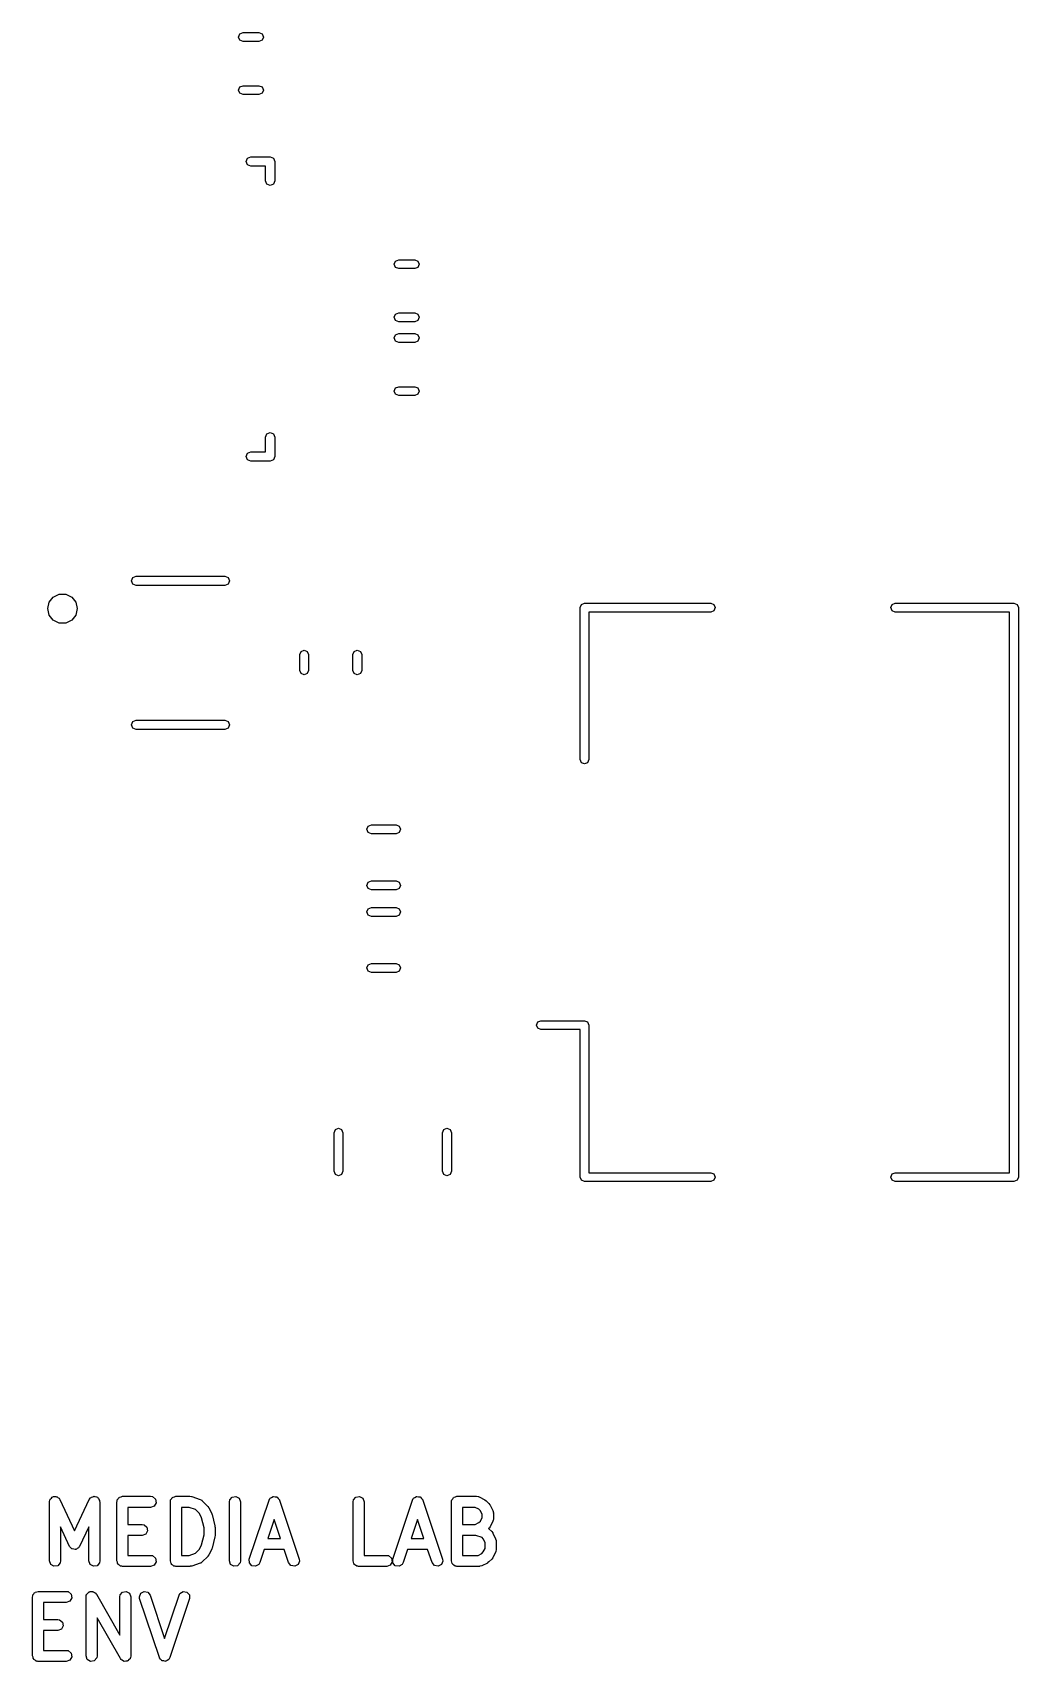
# Model space of a CAD drawing. Extents: x 131.4 to 171.3, y -117.7 to -82.5.
# Drawn here: x 157.96 to 171.32, y -110.53 to -88.45 of the extents above; entities that cross this region are included whole.
import ezdxf

# ---------------------------------------------------------------- set-up
doc = ezdxf.new("R2010")
doc.units = 0
doc.layers.add('BLACK', color=7, linetype='CONTINUOUS')

msp = doc.modelspace()

# ---------------------------------------------------------------- linework, layer by layer
at = {"layer": 'BLACK', "linetype": 'CONTINUOUS'}
for p, q in [((160.752, -88.51), (160.77, -88.4676)), ((160.77, -88.5524), (160.752, -88.51)), ((160.77, -88.4676), (160.812, -88.45)), ((160.812, -88.45), (161.028, -88.45)), ((161.028, -88.45), (161.07, -88.4676)), ((161.07, -88.4676), (161.088, -88.51)), ((161.088, -88.51), (161.07, -88.5524)), ((160.812, -88.57), (160.77, -88.5524)), ((161.028, -88.57), (160.812, -88.57)), ((161.07, -88.5524), (161.028, -88.57)), ((160.752, -89.23), (160.77, -89.1876)), ((160.77, -89.1876), (160.812, -89.17)), ((160.812, -89.17), (161.028, -89.17)), ((161.028, -89.17), (161.07, -89.1876)), ((161.07, -89.1876), (161.088, -89.23)), ((160.77, -89.2724), (160.752, -89.23)), ((160.812, -89.29), (160.77, -89.2724)), ((161.028, -89.29), (160.812, -89.29)), ((161.07, -89.2724), (161.028, -89.29)), ((161.088, -89.23), (161.07, -89.2724)), ((160.855, -90.1975), (160.874, -90.1526)), ((160.874, -90.2424), (160.855, -90.1975)), ((160.874, -90.1526), (160.918, -90.134)), ((160.918, -90.261), (160.874, -90.2424)), ((160.918, -90.134), (161.18, -90.134)), ((161.117, -90.261), (160.918, -90.261)), ((161.117, -90.459), (161.117, -90.261)), ((161.18, -90.134), (161.225, -90.1526)), ((161.225, -90.1526), (161.243, -90.1975)), ((161.243, -90.1975), (161.243, -90.459)), ((161.135, -90.5039), (161.117, -90.459)), ((161.18, -90.5225), (161.135, -90.5039)), ((161.225, -90.5039), (161.18, -90.5225)), ((161.243, -90.459), (161.225, -90.5039)), ((162.862, -91.59), (162.88, -91.5476)), ((162.88, -91.6324), (162.862, -91.59)), ((162.88, -91.5476), (162.922, -91.53)), ((162.922, -91.53), (163.138, -91.53)), ((163.138, -91.53), (163.18, -91.5476)), ((163.18, -91.5476), (163.198, -91.59)), ((163.198, -91.59), (163.18, -91.6324)), ((162.922, -91.65), (162.88, -91.6324)), ((163.138, -91.65), (162.922, -91.65)), ((163.18, -91.6324), (163.138, -91.65)), ((162.862, -92.31), (162.88, -92.2676)), ((162.88, -92.2676), (162.922, -92.25)), ((162.922, -92.25), (163.138, -92.25)), ((163.138, -92.25), (163.18, -92.2676)), ((163.18, -92.2676), (163.198, -92.31)), ((162.88, -92.3524), (162.862, -92.31)), ((162.922, -92.37), (162.88, -92.3524)), ((163.138, -92.37), (162.922, -92.37)), ((163.18, -92.3524), (163.138, -92.37)), ((163.198, -92.31), (163.18, -92.3524)), ((162.862, -92.59), (162.88, -92.5476)), ((162.88, -92.6324), (162.862, -92.59)), ((162.88, -92.5476), (162.922, -92.53)), ((162.922, -92.65), (162.88, -92.6324)), ((162.922, -92.53), (163.138, -92.53)), ((163.138, -92.65), (162.922, -92.65)), ((163.138, -92.53), (163.18, -92.5476)), ((163.18, -92.6324), (163.138, -92.65)), ((163.18, -92.5476), (163.198, -92.59)), ((163.198, -92.59), (163.18, -92.6324)), ((162.862, -93.31), (162.88, -93.2676)), ((162.88, -93.3524), (162.862, -93.31)), ((162.88, -93.2676), (162.922, -93.25)), ((162.922, -93.37), (162.88, -93.3524)), ((162.922, -93.25), (163.138, -93.25)), ((163.138, -93.37), (162.922, -93.37)), ((163.138, -93.25), (163.18, -93.2676)), ((163.18, -93.3524), (163.138, -93.37)), ((163.18, -93.2676), (163.198, -93.31)), ((163.198, -93.31), (163.18, -93.3524)), ((161.117, -93.936), (161.135, -93.8911)), ((161.117, -94.134), (161.117, -93.936)), ((161.135, -93.8911), (161.18, -93.8725)), ((161.18, -93.8725), (161.225, -93.8911)), ((161.225, -93.8911), (161.243, -93.936)), ((161.243, -93.936), (161.243, -94.1975)), ((160.855, -94.1975), (160.874, -94.1526)), ((160.874, -94.2424), (160.855, -94.1975)), ((160.874, -94.1526), (160.918, -94.134)), ((160.918, -94.261), (160.874, -94.2424)), ((160.918, -94.134), (161.117, -94.134)), ((161.18, -94.261), (160.918, -94.261)), ((161.225, -94.2424), (161.18, -94.261)), ((161.243, -94.1975), (161.225, -94.2424)), ((159.32, -95.8387), (159.365, -95.8201)), ((159.365, -95.8201), (160.565, -95.8201)), ((160.565, -95.8201), (160.61, -95.8387)), ((159.302, -95.8836), (159.32, -95.8387)), ((159.32, -95.9285), (159.302, -95.8836)), ((159.365, -95.9471), (159.32, -95.9285)), ((160.565, -95.9471), (159.365, -95.9471)), ((160.61, -95.9285), (160.565, -95.9471)), ((160.61, -95.8387), (160.629, -95.8836)), ((160.629, -95.8836), (160.61, -95.9285)), ((158.165, -96.2586), (158.185, -96.1718)), ((158.185, -96.3454), (158.165, -96.2586)), ((158.185, -96.1718), (158.24, -96.1023)), ((158.24, -96.1023), (158.32, -96.0636)), ((158.32, -96.0636), (158.41, -96.0636)), ((158.41, -96.0636), (158.49, -96.1023)), ((158.49, -96.1023), (158.545, -96.1718)), ((158.545, -96.1718), (158.565, -96.2586)), ((158.565, -96.2586), (158.545, -96.3454)), ((165.38, -96.2446), (165.398, -96.2022)), ((165.38, -98.3046), (165.38, -96.2446)), ((165.398, -96.2022), (165.44, -96.1846)), ((165.44, -96.1846), (167.15, -96.1846)), ((167.15, -96.1846), (167.192, -96.2022)), ((167.192, -96.2022), (167.21, -96.2446)), ((167.21, -96.2446), (167.192, -96.287)), ((169.59, -96.2446), (169.608, -96.2022)), ((169.608, -96.287), (169.59, -96.2446)), ((169.608, -96.2022), (169.65, -96.1846)), ((169.65, -96.1846), (171.26, -96.1846)), ((171.26, -96.1846), (171.302, -96.2022)), ((171.302, -96.2022), (171.32, -96.2446)), ((171.32, -96.2446), (171.32, -103.965)), ((158.24, -96.415), (158.185, -96.3454)), ((158.32, -96.4536), (158.24, -96.415)), ((158.41, -96.4536), (158.32, -96.4536)), ((158.49, -96.415), (158.41, -96.4536)), ((158.545, -96.3454), (158.49, -96.415)), ((167.15, -96.3046), (165.5, -96.3046)), ((165.5, -96.3046), (165.5, -98.3046)), ((167.192, -96.287), (167.15, -96.3046)), ((169.65, -96.3046), (169.608, -96.287)), ((171.2, -96.3046), (169.65, -96.3046)), ((171.2, -103.905), (171.2, -96.3046)), ((161.58, -96.8822), (161.598, -96.8397)), ((161.58, -97.0978), (161.58, -96.8822)), ((161.598, -96.8397), (161.64, -96.8222)), ((161.64, -96.8222), (161.682, -96.8397)), ((161.682, -96.8397), (161.7, -96.8822)), ((161.7, -96.8822), (161.7, -97.0978)), ((162.3, -96.8822), (162.318, -96.8397)), ((162.3, -97.0978), (162.3, -96.8822)), ((162.318, -96.8397), (162.36, -96.8222)), ((162.36, -96.8222), (162.402, -96.8397)), ((162.402, -96.8397), (162.42, -96.8822)), ((162.42, -96.8822), (162.42, -97.0978)), ((161.598, -97.1403), (161.58, -97.0978)), ((161.64, -97.1578), (161.598, -97.1403)), ((161.682, -97.1403), (161.64, -97.1578)), ((161.7, -97.0978), (161.682, -97.1403)), ((162.318, -97.1403), (162.3, -97.0978)), ((162.36, -97.1578), (162.318, -97.1403)), ((162.402, -97.1403), (162.36, -97.1578)), ((162.42, -97.0978), (162.402, -97.1403)), ((159.302, -97.8336), (159.32, -97.7887)), ((159.32, -97.7887), (159.365, -97.7701)), ((159.365, -97.7701), (160.565, -97.7701)), ((160.565, -97.7701), (160.61, -97.7887)), ((160.61, -97.7887), (160.629, -97.8336)), ((159.32, -97.8785), (159.302, -97.8336)), ((159.365, -97.8971), (159.32, -97.8785)), ((160.565, -97.8971), (159.365, -97.8971)), ((160.61, -97.8785), (160.565, -97.8971)), ((160.629, -97.8336), (160.61, -97.8785)), ((165.398, -98.347), (165.38, -98.3046)), ((165.44, -98.3646), (165.398, -98.347)), ((165.482, -98.347), (165.44, -98.3646)), ((165.5, -98.3046), (165.482, -98.347)), ((162.492, -99.25), (162.51, -99.2076)), ((162.51, -99.2924), (162.492, -99.25)), ((162.51, -99.2076), (162.552, -99.19)), ((162.552, -99.31), (162.51, -99.2924)), ((162.552, -99.19), (162.888, -99.19)), ((162.888, -99.31), (162.552, -99.31)), ((162.888, -99.19), (162.93, -99.2076)), ((162.93, -99.2924), (162.888, -99.31)), ((162.93, -99.2076), (162.948, -99.25)), ((162.948, -99.25), (162.93, -99.2924)), ((162.492, -100.01), (162.51, -99.9676)), ((162.51, -100.052), (162.492, -100.01)), ((162.51, -99.9676), (162.552, -99.95)), ((162.552, -99.95), (162.888, -99.95)), ((162.888, -99.95), (162.93, -99.9676)), ((162.93, -99.9676), (162.948, -100.01)), ((162.948, -100.01), (162.93, -100.052)), ((162.552, -100.07), (162.51, -100.052)), ((162.888, -100.07), (162.552, -100.07)), ((162.93, -100.052), (162.888, -100.07)), ((162.492, -100.37), (162.51, -100.328)), ((162.51, -100.412), (162.492, -100.37)), ((162.51, -100.328), (162.552, -100.31)), ((162.552, -100.43), (162.51, -100.412)), ((162.552, -100.31), (162.888, -100.31)), ((162.888, -100.43), (162.552, -100.43)), ((162.888, -100.31), (162.93, -100.328)), ((162.93, -100.412), (162.888, -100.43)), ((162.93, -100.328), (162.948, -100.37)), ((162.948, -100.37), (162.93, -100.412)), ((162.492, -101.13), (162.51, -101.088)), ((162.51, -101.088), (162.552, -101.07)), ((162.552, -101.07), (162.888, -101.07)), ((162.888, -101.07), (162.93, -101.088)), ((162.93, -101.088), (162.948, -101.13)), ((162.51, -101.172), (162.492, -101.13)), ((162.552, -101.19), (162.51, -101.172)), ((162.888, -101.19), (162.552, -101.19)), ((162.93, -101.172), (162.888, -101.19)), ((162.948, -101.13), (162.93, -101.172)), ((164.79, -101.905), (164.808, -101.862)), ((164.808, -101.947), (164.79, -101.905)), ((164.808, -101.862), (164.85, -101.845)), ((164.85, -101.965), (164.808, -101.947)), ((164.85, -101.845), (165.44, -101.845)), ((165.38, -101.965), (164.85, -101.965)), ((165.38, -103.965), (165.38, -101.965)), ((165.44, -101.845), (165.482, -101.862)), ((165.482, -101.862), (165.5, -101.905)), ((165.5, -101.905), (165.5, -103.905)), ((162.045, -103.363), (162.063, -103.321)), ((162.063, -103.321), (162.105, -103.303)), ((162.105, -103.303), (162.147, -103.321)), ((162.147, -103.321), (162.165, -103.363)), ((163.515, -103.363), (163.533, -103.321)), ((163.533, -103.321), (163.575, -103.303)), ((163.575, -103.303), (163.617, -103.321)), ((163.617, -103.321), (163.635, -103.363)), ((162.045, -103.886), (162.045, -103.363)), ((162.165, -103.363), (162.165, -103.886)), ((163.515, -103.886), (163.515, -103.363)), ((163.635, -103.363), (163.635, -103.886)), ((162.063, -103.928), (162.045, -103.886)), ((162.105, -103.946), (162.063, -103.928)), ((162.147, -103.928), (162.105, -103.946)), ((162.165, -103.886), (162.147, -103.928)), ((163.533, -103.928), (163.515, -103.886)), ((163.575, -103.946), (163.533, -103.928)), ((163.617, -103.928), (163.575, -103.946)), ((163.635, -103.886), (163.617, -103.928)), ((165.398, -104.007), (165.38, -103.965)), ((165.38, -103.965), (165.38, -103.965)), ((165.5, -103.905), (167.15, -103.905)), ((167.15, -103.905), (167.192, -103.922)), ((167.192, -103.922), (167.21, -103.965)), ((167.21, -103.965), (167.192, -104.007)), ((169.59, -103.965), (169.608, -103.922)), ((169.608, -104.007), (169.59, -103.965)), ((169.608, -103.922), (169.65, -103.905)), ((169.65, -103.905), (171.2, -103.905)), ((171.32, -103.965), (171.302, -104.007)), ((165.44, -104.025), (165.398, -104.007)), ((167.15, -104.025), (165.44, -104.025)), ((167.192, -104.007), (167.15, -104.025)), ((169.65, -104.025), (169.608, -104.007)), ((171.26, -104.025), (169.65, -104.025)), ((171.302, -104.007), (171.26, -104.025)), ((158.188, -108.367), (158.193, -108.341)), ((158.188, -109.167), (158.188, -108.367)), ((158.193, -108.341), (158.199, -108.334)), ((158.199, -108.334), (158.202, -108.324)), ((158.202, -108.324), (158.215, -108.315)), ((158.215, -108.315), (158.226, -108.302)), ((158.226, -108.302), (158.236, -108.3)), ((158.236, -108.3), (158.244, -108.294)), ((158.244, -108.294), (158.26, -108.296)), ((158.26, -108.296), (158.276, -108.293)), ((158.276, -108.293), (158.285, -108.298)), ((158.285, -108.298), (158.295, -108.299)), ((158.295, -108.299), (158.307, -108.311)), ((158.307, -108.311), (158.321, -108.319)), ((158.321, -108.319), (158.324, -108.328)), ((158.324, -108.328), (158.331, -108.335)), ((158.331, -108.335), (158.53, -108.761)), ((158.53, -108.761), (158.729, -108.335)), ((158.729, -108.335), (158.744, -108.314)), ((158.744, -108.314), (158.753, -108.31)), ((158.753, -108.31), (158.759, -108.302)), ((158.759, -108.302), (158.775, -108.299)), ((158.775, -108.299), (158.79, -108.292)), ((158.79, -108.292), (158.8, -108.295)), ((158.8, -108.295), (158.81, -108.293)), ((158.81, -108.293), (158.824, -108.301)), ((158.824, -108.301), (158.84, -108.305)), ((158.84, -108.305), (158.846, -108.314)), ((158.846, -108.314), (158.854, -108.319)), ((158.854, -108.319), (158.86, -108.334)), ((158.86, -108.334), (158.869, -108.348)), ((158.869, -108.348), (158.868, -108.358)), ((158.868, -108.358), (158.872, -108.367)), ((158.872, -108.367), (158.872, -109.167)), ((159.103, -108.367), (159.104, -108.357)), ((159.103, -109.167), (159.103, -108.367)), ((159.104, -108.354), (159.106, -108.351)), ((159.104, -108.357), (159.104, -108.354)), ((159.106, -108.351), (159.107, -108.341)), ((159.107, -108.341), (159.12, -108.326)), ((159.12, -108.326), (159.13, -108.309)), ((159.13, -108.309), (159.136, -108.307)), ((159.136, -108.307), (159.14, -108.302)), ((159.14, -108.302), (159.159, -108.299)), ((159.159, -108.299), (159.178, -108.292)), ((159.178, -108.292), (159.559, -108.292)), ((159.559, -108.292), (159.584, -108.296)), ((159.584, -108.296), (159.624, -108.329)), ((159.633, -108.38), (159.607, -108.424)), ((159.624, -108.329), (159.633, -108.38)), ((159.827, -108.367), (159.828, -108.357)), ((159.827, -109.167), (159.827, -108.367)), ((159.828, -108.354), (159.829, -108.351)), ((159.828, -108.357), (159.828, -108.354)), ((159.829, -108.351), (159.831, -108.341)), ((159.831, -108.341), (159.844, -108.326)), ((159.844, -108.326), (159.853, -108.309)), ((159.853, -108.309), (159.86, -108.307)), ((159.86, -108.307), (159.864, -108.302)), ((159.864, -108.302), (159.883, -108.299)), ((159.883, -108.299), (159.902, -108.292)), ((159.902, -108.292), (160.092, -108.292)), ((160.092, -108.292), (160.114, -108.296)), ((160.114, -108.296), (160.116, -108.296)), ((160.116, -108.296), (160.23, -108.334)), ((160.23, -108.334), (160.253, -108.346)), ((160.253, -108.346), (160.255, -108.35)), ((160.255, -108.35), (160.259, -108.352)), ((160.259, -108.352), (160.336, -108.428)), ((160.627, -108.367), (160.631, -108.341)), ((160.627, -109.167), (160.627, -108.367)), ((160.631, -108.341), (160.664, -108.302)), ((160.664, -108.302), (160.715, -108.293)), ((160.715, -108.293), (160.759, -108.319)), ((160.759, -108.319), (160.777, -108.367)), ((160.777, -108.367), (160.777, -109.167)), ((160.897, -109.143), (161.164, -108.343)), ((161.164, -108.343), (161.176, -108.32)), ((161.176, -108.32), (161.178, -108.319)), ((161.178, -108.319), (161.179, -108.317)), ((161.179, -108.317), (161.2, -108.306)), ((161.2, -108.306), (161.22, -108.293)), ((161.22, -108.293), (161.222, -108.294)), ((161.222, -108.294), (161.224, -108.293)), ((161.224, -108.293), (161.247, -108.297)), ((161.247, -108.297), (161.271, -108.301)), ((161.271, -108.301), (161.272, -108.303)), ((161.272, -108.303), (161.274, -108.303)), ((161.274, -108.303), (161.289, -108.322)), ((161.289, -108.322), (161.305, -108.339)), ((161.305, -108.339), (161.305, -108.342)), ((161.305, -108.342), (161.306, -108.343)), ((161.306, -108.343), (161.573, -109.143)), ((162.303, -108.367), (162.307, -108.341)), ((162.303, -109.167), (162.303, -108.367)), ((162.307, -108.341), (162.34, -108.302)), ((162.34, -108.302), (162.391, -108.293)), ((162.391, -108.293), (162.435, -108.319)), ((162.435, -108.319), (162.453, -108.367)), ((162.453, -108.367), (162.453, -109.092)), ((162.84, -109.143), (163.107, -108.343)), ((163.107, -108.343), (163.119, -108.32)), ((163.119, -108.32), (163.121, -108.319)), ((163.121, -108.319), (163.122, -108.317)), ((163.122, -108.317), (163.142, -108.306)), ((163.142, -108.306), (163.163, -108.293)), ((163.163, -108.293), (163.165, -108.294)), ((163.165, -108.294), (163.167, -108.293)), ((163.167, -108.293), (163.19, -108.297)), ((163.19, -108.297), (163.213, -108.301)), ((163.213, -108.301), (163.215, -108.303)), ((163.215, -108.303), (163.217, -108.303)), ((163.217, -108.303), (163.232, -108.322)), ((163.232, -108.322), (163.247, -108.339)), ((163.247, -108.339), (163.248, -108.342)), ((163.248, -108.342), (163.249, -108.343)), ((163.249, -108.343), (163.516, -109.143)), ((163.636, -108.367), (163.638, -108.357)), ((163.636, -109.167), (163.636, -108.367)), ((163.637, -108.354), (163.639, -108.351)), ((163.638, -108.357), (163.637, -108.354)), ((163.639, -108.351), (163.641, -108.341)), ((163.641, -108.341), (163.653, -108.326)), ((163.653, -108.326), (163.663, -108.309)), ((163.663, -108.309), (163.669, -108.307)), ((163.669, -108.307), (163.674, -108.302)), ((163.674, -108.302), (163.693, -108.299)), ((163.693, -108.299), (163.711, -108.292)), ((163.711, -108.292), (163.978, -108.292)), ((163.978, -108.292), (164.003, -108.296)), ((164.003, -108.296), (164.007, -108.299)), ((164.007, -108.299), (164.011, -108.3)), ((164.011, -108.3), (164.087, -108.338)), ((164.087, -108.338), (164.105, -108.351)), ((164.105, -108.351), (164.107, -108.352)), ((164.107, -108.352), (164.145, -108.39)), ((164.145, -108.39), (164.158, -108.408)), ((164.158, -108.408), (164.159, -108.41)), ((164.159, -108.41), (164.197, -108.486)), ((159.559, -108.442), (159.253, -108.442)), ((159.253, -108.442), (159.253, -108.673)), ((159.607, -108.424), (159.559, -108.442)), ((160.08, -108.442), (159.977, -108.442)), ((159.977, -108.442), (159.977, -109.092)), ((160.166, -108.471), (160.08, -108.442)), ((160.221, -108.526), (160.166, -108.471)), ((160.25, -108.584), (160.221, -108.526)), ((160.284, -108.719), (160.25, -108.584)), ((160.336, -108.428), (160.348, -108.447)), ((160.348, -108.447), (160.35, -108.448)), ((160.35, -108.448), (160.388, -108.524)), ((160.388, -108.524), (160.391, -108.536)), ((160.391, -108.536), (160.393, -108.539)), ((160.393, -108.539), (160.431, -108.692)), ((161.235, -108.604), (161.148, -108.863)), ((161.321, -108.863), (161.235, -108.604)), ((163.178, -108.604), (163.091, -108.863)), ((163.264, -108.863), (163.178, -108.604)), ((163.96, -108.442), (163.786, -108.442)), ((163.786, -108.442), (163.786, -108.673)), ((164.009, -108.467), (163.96, -108.442)), ((164.03, -108.488), (164.009, -108.467)), ((164.009, -108.648), (164.03, -108.627)), ((164.055, -108.537), (164.03, -108.488)), ((164.03, -108.627), (164.055, -108.578)), ((164.055, -108.578), (164.055, -108.537)), ((164.197, -108.629), (164.159, -108.705)), ((164.197, -108.486), (164.205, -108.511)), ((164.198, -108.625), (164.197, -108.629)), ((164.201, -108.621), (164.198, -108.625)), ((164.205, -108.595), (164.201, -108.621)), ((164.205, -108.511), (164.204, -108.515)), ((164.204, -108.515), (164.205, -108.519)), ((164.205, -108.519), (164.205, -108.595)), ((158.462, -108.97), (158.338, -108.705)), ((158.338, -108.705), (158.338, -109.167)), ((158.722, -108.705), (158.598, -108.97)), ((158.722, -109.167), (158.722, -108.705)), ((159.253, -108.673), (159.444, -108.673)), ((159.444, -108.823), (159.253, -108.823)), ((159.253, -108.823), (159.253, -109.092)), ((159.444, -108.673), (159.47, -108.677)), ((159.493, -108.805), (159.444, -108.823)), ((159.47, -108.677), (159.509, -108.71)), ((159.518, -108.761), (159.493, -108.805)), ((159.509, -108.71), (159.518, -108.761)), ((160.25, -108.95), (160.284, -108.815)), ((160.284, -108.815), (160.284, -108.719)), ((160.431, -108.842), (160.393, -108.995)), ((160.431, -108.692), (160.432, -108.707)), ((160.434, -108.824), (160.431, -108.839)), ((160.431, -108.839), (160.431, -108.842)), ((160.432, -108.707), (160.434, -108.71)), ((160.434, -108.71), (160.434, -108.824)), ((163.786, -108.673), (163.96, -108.673)), ((163.966, -108.823), (163.786, -108.823)), ((163.786, -108.823), (163.786, -109.092)), ((163.96, -108.673), (164.009, -108.648)), ((164.052, -108.852), (163.966, -108.823)), ((164.068, -108.868), (164.052, -108.852)), ((164.145, -108.725), (164.14, -108.73)), ((164.14, -108.73), (164.141, -108.731)), ((164.141, -108.731), (164.145, -108.733)), ((164.146, -108.723), (164.145, -108.725)), ((164.145, -108.733), (164.183, -108.771)), ((164.159, -108.705), (164.146, -108.723)), ((164.183, -108.771), (164.196, -108.789)), ((164.196, -108.789), (164.197, -108.791)), ((164.197, -108.791), (164.235, -108.867)), ((158.476, -108.984), (158.462, -108.97)), ((158.487, -109), (158.476, -108.984)), ((158.494, -109.002), (158.487, -109)), ((158.498, -109.006), (158.494, -109.002)), ((158.518, -109.008), (158.498, -109.006)), ((158.537, -109.013), (158.518, -109.008)), ((158.543, -109.01), (158.537, -109.013)), ((158.55, -109.011), (158.543, -109.01)), ((158.565, -109), (158.55, -109.011)), ((158.583, -108.991), (158.565, -109)), ((158.589, -108.983), (158.583, -108.991)), ((158.592, -108.981), (158.589, -108.983)), ((158.598, -108.97), (158.592, -108.978)), ((158.592, -108.978), (158.592, -108.981)), ((160.08, -109.092), (160.166, -109.063)), ((160.166, -109.063), (160.221, -109.008)), ((160.221, -109.008), (160.25, -108.95)), ((160.388, -109.01), (160.35, -109.086)), ((160.393, -108.995), (160.388, -109.006)), ((160.388, -109.006), (160.388, -109.01)), ((161.098, -109.013), (161.039, -109.191)), ((161.371, -109.013), (161.098, -109.013)), ((161.148, -108.863), (161.321, -108.863)), ((161.43, -109.191), (161.371, -109.013)), ((163.041, -109.013), (162.982, -109.191)), ((163.314, -109.013), (163.041, -109.013)), ((163.091, -108.863), (163.264, -108.863)), ((163.373, -109.191), (163.314, -109.013)), ((163.998, -109.092), (164.048, -109.067)), ((164.048, -109.067), (164.068, -109.046)), ((164.093, -108.918), (164.068, -108.868)), ((164.068, -109.046), (164.093, -108.997)), ((164.093, -108.997), (164.093, -108.918)), ((164.235, -109.048), (164.197, -109.124)), ((164.235, -108.867), (164.243, -108.892)), ((164.236, -109.044), (164.235, -109.048)), ((164.239, -109.04), (164.236, -109.044)), ((164.243, -109.015), (164.239, -109.04)), ((164.243, -108.892), (164.242, -108.896)), ((164.242, -108.896), (164.243, -108.9)), ((164.243, -108.9), (164.243, -109.015)), ((158.206, -109.215), (158.188, -109.167)), ((158.25, -109.241), (158.206, -109.215)), ((158.301, -109.232), (158.25, -109.241)), ((158.334, -109.193), (158.301, -109.232)), ((158.338, -109.167), (158.334, -109.193)), ((158.739, -109.215), (158.722, -109.167)), ((158.784, -109.241), (158.739, -109.215)), ((158.834, -109.232), (158.784, -109.241)), ((158.867, -109.193), (158.834, -109.232)), ((158.872, -109.167), (158.867, -109.193)), ((159.109, -109.185), (159.103, -109.167)), ((159.113, -109.204), (159.109, -109.185)), ((159.118, -109.209), (159.113, -109.204)), ((159.12, -109.215), (159.118, -109.209)), ((159.137, -109.225), (159.12, -109.215)), ((159.152, -109.237), (159.137, -109.225)), ((159.162, -109.239), (159.152, -109.237)), ((159.165, -109.241), (159.162, -109.239)), ((159.168, -109.24), (159.165, -109.241)), ((159.178, -109.242), (159.168, -109.24)), ((159.559, -109.242), (159.178, -109.242)), ((159.253, -109.092), (159.559, -109.092)), ((159.559, -109.092), (159.584, -109.096)), ((159.607, -109.224), (159.559, -109.242)), ((159.584, -109.096), (159.624, -109.129)), ((159.633, -109.18), (159.607, -109.224)), ((159.624, -109.129), (159.633, -109.18)), ((159.833, -109.185), (159.827, -109.167)), ((159.837, -109.204), (159.833, -109.185)), ((159.842, -109.209), (159.837, -109.204)), ((159.844, -109.215), (159.842, -109.209)), ((159.861, -109.225), (159.844, -109.215)), ((159.876, -109.237), (159.861, -109.225)), ((159.886, -109.239), (159.876, -109.237)), ((159.889, -109.241), (159.886, -109.239)), ((159.892, -109.24), (159.889, -109.241)), ((159.902, -109.242), (159.892, -109.24)), ((160.092, -109.242), (159.902, -109.242)), ((159.977, -109.092), (160.08, -109.092)), ((160.094, -109.241), (160.092, -109.242)), ((160.116, -109.238), (160.094, -109.241)), ((160.23, -109.2), (160.116, -109.238)), ((160.234, -109.197), (160.23, -109.2)), ((160.238, -109.197), (160.234, -109.197)), ((160.259, -109.182), (160.238, -109.197)), ((160.336, -109.106), (160.259, -109.182)), ((160.35, -109.086), (160.336, -109.104)), ((160.336, -109.104), (160.336, -109.106)), ((160.644, -109.215), (160.627, -109.167)), ((160.689, -109.241), (160.644, -109.215)), ((160.739, -109.232), (160.689, -109.241)), ((160.772, -109.193), (160.739, -109.232)), ((160.777, -109.167), (160.772, -109.193)), ((160.898, -109.194), (160.897, -109.143)), ((160.932, -109.233), (160.898, -109.194)), ((160.983, -109.24), (160.932, -109.233)), ((161.027, -109.214), (160.983, -109.24)), ((161.039, -109.191), (161.027, -109.214)), ((161.462, -109.231), (161.43, -109.191)), ((161.513, -109.241), (161.462, -109.231)), ((161.558, -109.217), (161.513, -109.241)), ((161.577, -109.169), (161.558, -109.217)), ((161.573, -109.143), (161.577, -109.169)), ((162.309, -109.185), (162.303, -109.167)), ((162.313, -109.204), (162.309, -109.185)), ((162.318, -109.209), (162.313, -109.204)), ((162.32, -109.215), (162.318, -109.209)), ((162.337, -109.225), (162.32, -109.215)), ((162.352, -109.237), (162.337, -109.225)), ((162.362, -109.239), (162.352, -109.237)), ((162.365, -109.241), (162.362, -109.239)), ((162.368, -109.24), (162.365, -109.241)), ((162.378, -109.242), (162.368, -109.24)), ((162.759, -109.242), (162.378, -109.242)), ((162.453, -109.092), (162.759, -109.092)), ((162.759, -109.092), (162.784, -109.096)), ((162.807, -109.224), (162.759, -109.242)), ((162.784, -109.096), (162.824, -109.129)), ((162.833, -109.18), (162.807, -109.224)), ((162.824, -109.129), (162.833, -109.18)), ((162.841, -109.194), (162.84, -109.143)), ((162.875, -109.233), (162.841, -109.194)), ((162.926, -109.24), (162.875, -109.233)), ((162.97, -109.214), (162.926, -109.24)), ((162.982, -109.191), (162.97, -109.214)), ((163.405, -109.231), (163.373, -109.191)), ((163.455, -109.241), (163.405, -109.231)), ((163.501, -109.217), (163.455, -109.241)), ((163.519, -109.169), (163.501, -109.217)), ((163.516, -109.143), (163.519, -109.169)), ((163.643, -109.185), (163.636, -109.167)), ((163.646, -109.204), (163.643, -109.185)), ((163.651, -109.209), (163.646, -109.204)), ((163.654, -109.215), (163.651, -109.209)), ((163.67, -109.225), (163.654, -109.215)), ((163.685, -109.237), (163.67, -109.225)), ((163.695, -109.239), (163.685, -109.237)), ((163.698, -109.241), (163.695, -109.239)), ((163.701, -109.24), (163.698, -109.241)), ((163.711, -109.242), (163.701, -109.24)), ((164.016, -109.242), (163.711, -109.242)), ((163.786, -109.092), (163.998, -109.092)), ((164.02, -109.24), (164.016, -109.242)), ((164.024, -109.241), (164.02, -109.24)), ((164.049, -109.234), (164.024, -109.241)), ((164.126, -109.196), (164.049, -109.234)), ((164.127, -109.195), (164.126, -109.196)), ((164.145, -109.182), (164.127, -109.195)), ((164.183, -109.144), (164.145, -109.182)), ((164.184, -109.142), (164.183, -109.144)), ((164.197, -109.124), (164.184, -109.142)), ((157.96, -109.655), (157.962, -109.645)), ((157.96, -110.455), (157.96, -109.655)), ((157.961, -109.642), (157.963, -109.639)), ((157.962, -109.645), (157.961, -109.642)), ((157.963, -109.639), (157.964, -109.629)), ((157.964, -109.629), (157.977, -109.614)), ((157.977, -109.614), (157.987, -109.597)), ((157.987, -109.597), (157.993, -109.595)), ((157.993, -109.595), (157.997, -109.59)), ((157.997, -109.59), (158.017, -109.587)), ((158.017, -109.587), (158.035, -109.58)), ((158.035, -109.58), (158.416, -109.58)), ((158.416, -109.73), (158.11, -109.73)), ((158.11, -109.73), (158.11, -109.961)), ((158.416, -109.58), (158.441, -109.584)), ((158.464, -109.712), (158.416, -109.73)), ((158.441, -109.584), (158.481, -109.617)), ((158.49, -109.668), (158.464, -109.712)), ((158.481, -109.617), (158.49, -109.668)), ((158.684, -109.655), (158.688, -109.629)), ((158.684, -110.455), (158.684, -109.655)), ((158.688, -109.629), (158.693, -109.624)), ((158.693, -109.624), (158.694, -109.617)), ((158.694, -109.617), (158.709, -109.605)), ((158.709, -109.605), (158.721, -109.59)), ((158.721, -109.59), (158.728, -109.589)), ((158.728, -109.589), (158.733, -109.584)), ((158.733, -109.584), (158.753, -109.584)), ((158.753, -109.584), (158.772, -109.581)), ((158.772, -109.581), (158.778, -109.585)), ((158.778, -109.585), (158.785, -109.585)), ((158.785, -109.585), (158.799, -109.597)), ((158.799, -109.597), (158.816, -109.607)), ((158.816, -109.607), (158.819, -109.613)), ((158.819, -109.613), (158.824, -109.618)), ((158.824, -109.618), (159.141, -110.172)), ((159.141, -109.655), (159.145, -109.629)), ((159.141, -110.172), (159.141, -109.655)), ((159.145, -109.629), (159.178, -109.59)), ((159.178, -109.59), (159.229, -109.581)), ((159.229, -109.581), (159.273, -109.607)), ((159.273, -109.607), (159.291, -109.655)), ((159.291, -109.655), (159.291, -110.455)), ((159.408, -109.653), (159.426, -109.605)), ((159.411, -109.679), (159.408, -109.653)), ((159.678, -110.479), (159.411, -109.679)), ((159.426, -109.605), (159.471, -109.581)), ((159.471, -109.581), (159.522, -109.591)), ((159.522, -109.591), (159.554, -109.631)), ((159.554, -109.631), (159.749, -110.218)), ((159.749, -110.218), (159.945, -109.631)), ((160.087, -109.679), (159.82, -110.479)), ((159.945, -109.631), (159.957, -109.608)), ((159.957, -109.608), (160.001, -109.581)), ((160.001, -109.581), (160.052, -109.589)), ((160.052, -109.589), (160.086, -109.627)), ((160.086, -109.627), (160.087, -109.679)), ((159.151, -110.492), (158.834, -109.937)), ((158.834, -109.937), (158.834, -110.455)), ((158.11, -109.961), (158.302, -109.961)), ((158.302, -110.111), (158.11, -110.111)), ((158.11, -110.111), (158.11, -110.38)), ((158.302, -109.961), (158.327, -109.965)), ((158.35, -110.093), (158.302, -110.111)), ((158.327, -109.965), (158.366, -109.998)), ((158.375, -110.049), (158.35, -110.093)), ((158.366, -109.998), (158.375, -110.049)), ((158.11, -110.38), (158.416, -110.38)), ((158.416, -110.38), (158.441, -110.384)), ((158.441, -110.384), (158.481, -110.417)), ((157.967, -110.473), (157.96, -110.455)), ((157.97, -110.492), (157.967, -110.473)), ((157.975, -110.497), (157.97, -110.492)), ((157.977, -110.503), (157.975, -110.497)), ((157.994, -110.513), (157.977, -110.503)), ((158.009, -110.525), (157.994, -110.513)), ((158.019, -110.527), (158.009, -110.525)), ((158.022, -110.529), (158.019, -110.527)), ((158.025, -110.528), (158.022, -110.529)), ((158.035, -110.53), (158.025, -110.528)), ((158.416, -110.53), (158.035, -110.53)), ((158.464, -110.512), (158.416, -110.53)), ((158.49, -110.468), (158.464, -110.512)), ((158.481, -110.417), (158.49, -110.468)), ((158.701, -110.503), (158.684, -110.455)), ((158.746, -110.529), (158.701, -110.503)), ((158.796, -110.52), (158.746, -110.529)), ((158.829, -110.481), (158.796, -110.52)), ((158.834, -110.455), (158.829, -110.481)), ((159.156, -110.497), (159.151, -110.492)), ((159.158, -110.503), (159.156, -110.497)), ((159.175, -110.513), (159.158, -110.503)), ((159.19, -110.525), (159.175, -110.513)), ((159.197, -110.525), (159.19, -110.525)), ((159.203, -110.529), (159.197, -110.525)), ((159.222, -110.525), (159.203, -110.529)), ((159.241, -110.526), (159.222, -110.525)), ((159.246, -110.521), (159.241, -110.526)), ((159.253, -110.52), (159.246, -110.521)), ((159.266, -110.505), (159.253, -110.52)), ((159.281, -110.493), (159.266, -110.505)), ((159.282, -110.486), (159.281, -110.493)), ((159.286, -110.481), (159.282, -110.486)), ((159.291, -110.455), (159.286, -110.481)), ((159.679, -110.48), (159.678, -110.479)), ((159.679, -110.482), (159.679, -110.48)), ((159.695, -110.5), (159.679, -110.482)), ((159.71, -110.519), (159.695, -110.5)), ((159.712, -110.519), (159.71, -110.519)), ((159.713, -110.521), (159.712, -110.519)), ((159.737, -110.524), (159.713, -110.521)), ((159.76, -110.529), (159.737, -110.524)), ((159.762, -110.528), (159.76, -110.529)), ((159.764, -110.528), (159.762, -110.528)), ((159.784, -110.516), (159.764, -110.528)), ((159.805, -110.505), (159.784, -110.516)), ((159.806, -110.503), (159.805, -110.505)), ((159.808, -110.502), (159.806, -110.503)), ((159.82, -110.479), (159.808, -110.502))]:
    msp.add_line(p, q, dxfattribs=at)

doc.saveas('drawing.dxf')
